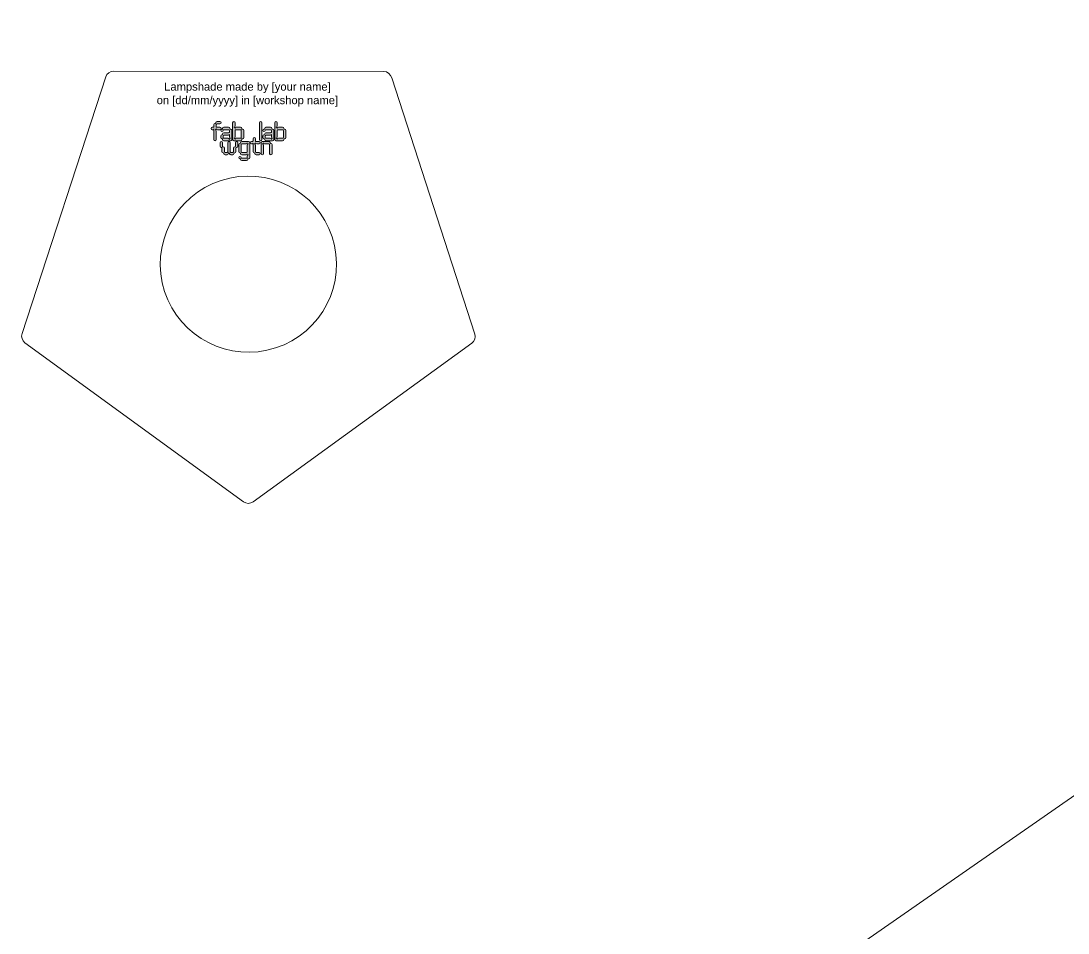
# Model space of a CAD drawing. Header units: inches. Extents: x -134 to 2453, y -1216 to 100.
# Drawn here: x 583.2 to 779.3, y -845.3 to -674.5 of the extents above; entities that cross this region are included whole.
import ezdxf

# ---------------------------------------------------------------- set-up
doc = ezdxf.new("R2010")
doc.units = ezdxf.units.IN
doc.header["$MEASUREMENT"] = 0
doc.layers.add('acrylic fitting', color=7, linetype='Continuous')
doc.layers.add('red cutouts', color=7, linetype='Continuous')

# ---------------------------------------------------------------- blocks, each defined once
blk = doc.blocks.new('block 9')
at = {"layer": 'acrylic fitting'}
h = blk.add_hatch(color=251, dxfattribs=at)
h.dxf.hatch_style = 2
edge = h.paths.add_edge_path()
edge.add_spline(control_points=[(619.37, -694.7), (619.37, -694.78), (619.31, -694.84), (619.23, -694.84), (619.23, -694.84), (619.05, -694.84), (619.05, -694.84), (618.93, -694.84), (618.83, -694.74), (618.83, -694.61), (618.83, -694.49), (618.93, -694.39), (619.05, -694.39), (619.05, -694.39), (619.23, -694.39), (619.23, -694.39), (619.31, -694.39), (619.37, -694.33), (619.37, -694.25), (619.37, -694.25), (619.37, -693.89), (619.37, -693.89), (619.37, -693.77), (619.47, -693.67), (619.59, -693.67), (619.67, -693.67), (619.73, -693.61), (619.73, -693.53), (619.73, -693.41), (619.83, -693.31), (619.95, -693.31), (619.95, -693.31), (620.49, -693.31), (620.49, -693.31), (620.61, -693.31), (620.71, -693.41), (620.71, -693.53), (620.71, -693.66), (620.61, -693.76), (620.49, -693.76), (620.49, -693.76), (619.95, -693.76), (619.95, -693.76), (619.88, -693.76), (619.82, -693.82), (619.82, -693.89), (619.82, -693.89), (619.82, -694.39), (619.82, -694.39), (619.82, -694.39), (620.49, -694.39), (620.49, -694.39), (620.61, -694.39), (620.71, -694.49), (620.71, -694.61), (620.71, -694.74), (620.61, -694.84), (620.49, -694.84), (620.49, -694.84), (620.04, -694.84), (620.04, -694.84), (619.92, -694.84), (619.82, -694.74), (619.82, -694.61), (619.82, -694.74), (619.72, -694.84), (619.59, -694.84), (619.72, -694.84), (619.82, -694.94), (619.82, -695.06), (619.82, -695.06), (619.82, -696.68), (619.82, -696.68), (619.82, -696.8), (619.72, -696.9), (619.59, -696.9), (619.47, -696.9), (619.37, -696.8), (619.37, -696.68), (619.37, -696.68), (619.37, -694.7), (619.37, -694.7)], knot_values=[0, 0, 0, 0, 1, 1, 1, 2, 2, 2, 3, 3, 3, 4, 4, 4, 5, 5, 5, 6, 6, 6, 7, 7, 7, 8, 8, 8, 9, 9, 9, 10, 10, 10, 11, 11, 11, 12, 12, 12, 13, 13, 13, 14, 14, 14, 15, 15, 15, 16, 16, 16, 17, 17, 17, 18, 18, 18, 19, 19, 19, 20, 20, 20, 21, 21, 21, 22, 22, 22, 23, 23, 23, 24, 24, 24, 25, 25, 25, 26, 26, 26, 27, 27, 27, 27], degree=3, periodic=1)
h = blk.add_hatch(color=251, dxfattribs=at)
h.dxf.hatch_style = 2
edge = h.paths.add_edge_path()
edge.add_spline(control_points=[(624.72, -694.75), (624.65, -694.75), (624.59, -694.69), (624.59, -694.61), (624.59, -694.49), (624.49, -694.39), (624.36, -694.39), (624.36, -694.39), (623.56, -694.39), (623.56, -694.39), (623.43, -694.39), (623.33, -694.49), (623.33, -694.61), (623.33, -694.49), (623.23, -694.39), (623.11, -694.39), (623.23, -694.39), (623.33, -694.29), (623.33, -694.16), (623.33, -694.16), (623.33, -693.53), (623.33, -693.53), (623.33, -693.41), (623.23, -693.31), (623.11, -693.31), (622.98, -693.31), (622.88, -693.41), (622.88, -693.53), (622.88, -693.53), (622.88, -696.68), (622.88, -696.68), (622.88, -696.8), (622.98, -696.9), (623.11, -696.9), (623.11, -696.9), (624.36, -696.9), (624.36, -696.9), (624.49, -696.9), (624.59, -696.8), (624.59, -696.68), (624.59, -696.6), (624.65, -696.54), (624.72, -696.54), (624.85, -696.54), (624.95, -696.44), (624.95, -696.32), (624.95, -696.32), (624.95, -694.97), (624.95, -694.97), (624.95, -694.85), (624.85, -694.75), (624.72, -694.75)], knot_values=[0, 0, 0, 0, 1, 1, 1, 2, 2, 2, 3, 3, 3, 4, 4, 4, 5, 5, 5, 6, 6, 6, 7, 7, 7, 8, 8, 8, 9, 9, 9, 10, 10, 10, 11, 11, 11, 12, 12, 12, 13, 13, 13, 14, 14, 14, 15, 15, 15, 16, 16, 16, 17, 17, 17, 17], degree=3, periodic=1)
edge = h.paths.add_edge_path()
edge.add_spline(control_points=[(624.5, -696.32), (624.5, -696.39), (624.44, -696.45), (624.36, -696.45), (624.36, -696.45), (623.56, -696.45), (623.56, -696.45), (623.43, -696.45), (623.33, -696.55), (623.33, -696.68), (623.33, -696.55), (623.23, -696.45), (623.11, -696.45), (623.23, -696.45), (623.33, -696.35), (623.33, -696.23), (623.33, -696.23), (623.33, -694.97), (623.33, -694.97), (623.33, -694.9), (623.39, -694.84), (623.47, -694.84), (623.47, -694.84), (624.36, -694.84), (624.36, -694.84), (624.44, -694.84), (624.5, -694.9), (624.5, -694.97), (624.5, -694.97), (624.5, -696.32), (624.5, -696.32)], knot_values=[0, 0, 0, 0, 1, 1, 1, 2, 2, 2, 3, 3, 3, 4, 4, 4, 5, 5, 5, 6, 6, 6, 7, 7, 7, 8, 8, 8, 9, 9, 9, 10, 10, 10, 10], degree=3, periodic=1)
h = blk.add_hatch(color=251, dxfattribs=at)
h.dxf.hatch_style = 2
edge = h.paths.add_edge_path()
edge.add_spline(control_points=[(627.91, -693.53), (627.91, -693.41), (628.01, -693.31), (628.14, -693.31), (628.26, -693.31), (628.36, -693.41), (628.36, -693.53), (628.36, -693.53), (628.36, -696.68), (628.36, -696.68), (628.36, -696.8), (628.26, -696.9), (628.14, -696.9), (628.01, -696.9), (627.91, -696.8), (627.91, -696.68), (627.91, -696.68), (627.91, -693.53), (627.91, -693.53)], knot_values=[0, 0, 0, 0, 1, 1, 1, 2, 2, 2, 3, 3, 3, 4, 4, 4, 5, 5, 5, 6, 6, 6, 6], degree=3, periodic=1)
h = blk.add_hatch(color=251, dxfattribs=at)
h.dxf.hatch_style = 2
edge = h.paths.add_edge_path()
edge.add_spline(control_points=[(632.6, -694.75), (632.53, -694.75), (632.47, -694.69), (632.47, -694.61), (632.47, -694.49), (632.37, -694.39), (632.24, -694.39), (632.24, -694.39), (631.44, -694.39), (631.44, -694.39), (631.31, -694.39), (631.21, -694.49), (631.21, -694.61), (631.21, -694.49), (631.11, -694.39), (630.99, -694.39), (631.11, -694.39), (631.21, -694.29), (631.21, -694.16), (631.21, -694.16), (631.21, -693.53), (631.21, -693.53), (631.21, -693.41), (631.11, -693.31), (630.99, -693.31), (630.86, -693.31), (630.76, -693.41), (630.76, -693.53), (630.76, -693.53), (630.76, -696.68), (630.76, -696.68), (630.76, -696.8), (630.86, -696.9), (630.99, -696.9), (630.99, -696.9), (632.24, -696.9), (632.24, -696.9), (632.37, -696.9), (632.47, -696.8), (632.47, -696.68), (632.47, -696.6), (632.53, -696.54), (632.6, -696.54), (632.73, -696.54), (632.83, -696.44), (632.83, -696.32), (632.83, -696.32), (632.83, -694.97), (632.83, -694.97), (632.83, -694.85), (632.73, -694.75), (632.6, -694.75)], knot_values=[0, 0, 0, 0, 1, 1, 1, 2, 2, 2, 3, 3, 3, 4, 4, 4, 5, 5, 5, 6, 6, 6, 7, 7, 7, 8, 8, 8, 9, 9, 9, 10, 10, 10, 11, 11, 11, 12, 12, 12, 13, 13, 13, 14, 14, 14, 15, 15, 15, 16, 16, 16, 17, 17, 17, 17], degree=3, periodic=1)
edge = h.paths.add_edge_path()
edge.add_spline(control_points=[(632.38, -696.32), (632.38, -696.39), (632.32, -696.45), (632.24, -696.45), (632.24, -696.45), (631.44, -696.45), (631.44, -696.45), (631.31, -696.45), (631.21, -696.55), (631.21, -696.68), (631.21, -696.55), (631.11, -696.45), (630.99, -696.45), (631.11, -696.45), (631.21, -696.35), (631.21, -696.23), (631.21, -696.23), (631.21, -694.97), (631.21, -694.97), (631.21, -694.9), (631.27, -694.84), (631.35, -694.84), (631.35, -694.84), (632.24, -694.84), (632.24, -694.84), (632.32, -694.84), (632.38, -694.9), (632.38, -694.97), (632.38, -694.97), (632.38, -696.32), (632.38, -696.32)], knot_values=[0, 0, 0, 0, 1, 1, 1, 2, 2, 2, 3, 3, 3, 4, 4, 4, 5, 5, 5, 6, 6, 6, 7, 7, 7, 8, 8, 8, 9, 9, 9, 10, 10, 10, 10], degree=3, periodic=1)
h = blk.add_hatch(color=251, dxfattribs=at)
h.dxf.hatch_style = 2
edge = h.paths.add_edge_path()
edge.add_spline(control_points=[(622.48, -694.75), (622.41, -694.75), (622.35, -694.69), (622.35, -694.61), (622.35, -694.49), (622.25, -694.39), (622.12, -694.39), (622.12, -694.39), (621.22, -694.39), (621.22, -694.39), (621.1, -694.39), (621, -694.49), (621, -694.61), (621, -694.69), (620.94, -694.75), (620.86, -694.75), (620.74, -694.75), (620.64, -694.85), (620.64, -694.97), (620.64, -695.09), (620.74, -695.19), (620.86, -695.19), (620.99, -695.19), (621.09, -695.09), (621.09, -694.97), (621.09, -694.9), (621.15, -694.84), (621.22, -694.84), (621.22, -694.84), (622.12, -694.84), (622.12, -694.84), (622.2, -694.84), (622.26, -694.9), (622.26, -694.97), (622.26, -694.97), (622.26, -695.28), (622.26, -695.28), (622.26, -695.36), (622.2, -695.42), (622.12, -695.42), (622.12, -695.42), (621.22, -695.42), (621.22, -695.42), (621.1, -695.42), (621, -695.52), (621, -695.64), (621, -695.72), (620.94, -695.78), (620.86, -695.78), (620.74, -695.78), (620.64, -695.88), (620.64, -696), (620.64, -696), (620.64, -696.32), (620.64, -696.32), (620.64, -696.44), (620.74, -696.54), (620.86, -696.54), (620.94, -696.54), (621, -696.6), (621, -696.68), (621, -696.8), (621.1, -696.9), (621.22, -696.9), (621.22, -696.9), (622.48, -696.9), (622.48, -696.9), (622.61, -696.9), (622.71, -696.8), (622.71, -696.68), (622.71, -696.68), (622.71, -694.97), (622.71, -694.97), (622.71, -694.85), (622.61, -694.75), (622.48, -694.75)], knot_values=[0, 0, 0, 0, 1, 1, 1, 2, 2, 2, 3, 3, 3, 4, 4, 4, 5, 5, 5, 6, 6, 6, 7, 7, 7, 8, 8, 8, 9, 9, 9, 10, 10, 10, 11, 11, 11, 12, 12, 12, 13, 13, 13, 14, 14, 14, 15, 15, 15, 16, 16, 16, 17, 17, 17, 18, 18, 18, 19, 19, 19, 20, 20, 20, 21, 21, 21, 22, 22, 22, 23, 23, 23, 24, 24, 24, 25, 25, 25, 25], degree=3, periodic=1)
edge = h.paths.add_edge_path()
edge.add_spline(control_points=[(622.26, -696.68), (622.26, -696.55), (622.16, -696.45), (622.03, -696.45), (622.03, -696.45), (621.22, -696.45), (621.22, -696.45), (621.15, -696.45), (621.09, -696.39), (621.09, -696.32), (621.09, -696.32), (621.09, -696), (621.09, -696), (621.09, -695.93), (621.15, -695.87), (621.22, -695.87), (621.22, -695.87), (622.12, -695.87), (622.12, -695.87), (622.2, -695.87), (622.26, -695.81), (622.26, -695.73), (622.26, -695.73), (622.26, -696.23), (622.26, -696.23), (622.26, -696.35), (622.36, -696.45), (622.48, -696.45), (622.36, -696.45), (622.26, -696.55), (622.26, -696.68)], knot_values=[0, 0, 0, 0, 1, 1, 1, 2, 2, 2, 3, 3, 3, 4, 4, 4, 5, 5, 5, 6, 6, 6, 7, 7, 7, 8, 8, 8, 9, 9, 9, 10, 10, 10, 10], degree=3, periodic=1)
h = blk.add_hatch(color=251, dxfattribs=at)
h.dxf.hatch_style = 2
edge = h.paths.add_edge_path()
edge.add_spline(control_points=[(630.36, -694.75), (630.29, -694.75), (630.23, -694.69), (630.23, -694.61), (630.23, -694.49), (630.13, -694.39), (630, -694.39), (630, -694.39), (629.1, -694.39), (629.1, -694.39), (628.98, -694.39), (628.88, -694.49), (628.88, -694.61), (628.88, -694.69), (628.82, -694.75), (628.75, -694.75), (628.62, -694.75), (628.52, -694.85), (628.52, -694.97), (628.52, -695.09), (628.62, -695.19), (628.75, -695.19), (628.87, -695.19), (628.97, -695.09), (628.97, -694.97), (628.97, -694.9), (629.03, -694.84), (629.1, -694.84), (629.1, -694.84), (630, -694.84), (630, -694.84), (630.08, -694.84), (630.14, -694.9), (630.14, -694.97), (630.14, -694.97), (630.14, -695.28), (630.14, -695.28), (630.14, -695.36), (630.08, -695.42), (630, -695.42), (630, -695.42), (629.1, -695.42), (629.1, -695.42), (628.98, -695.42), (628.88, -695.52), (628.88, -695.64), (628.88, -695.72), (628.82, -695.78), (628.75, -695.78), (628.62, -695.78), (628.52, -695.88), (628.52, -696), (628.52, -696), (628.52, -696.32), (628.52, -696.32), (628.52, -696.44), (628.62, -696.54), (628.75, -696.54), (628.82, -696.54), (628.88, -696.6), (628.88, -696.68), (628.88, -696.8), (628.98, -696.9), (629.1, -696.9), (629.1, -696.9), (630.36, -696.9), (630.36, -696.9), (630.49, -696.9), (630.59, -696.8), (630.59, -696.68), (630.59, -696.68), (630.59, -694.97), (630.59, -694.97), (630.59, -694.85), (630.49, -694.75), (630.36, -694.75)], knot_values=[0, 0, 0, 0, 1, 1, 1, 2, 2, 2, 3, 3, 3, 4, 4, 4, 5, 5, 5, 6, 6, 6, 7, 7, 7, 8, 8, 8, 9, 9, 9, 10, 10, 10, 11, 11, 11, 12, 12, 12, 13, 13, 13, 14, 14, 14, 15, 15, 15, 16, 16, 16, 17, 17, 17, 18, 18, 18, 19, 19, 19, 20, 20, 20, 21, 21, 21, 22, 22, 22, 23, 23, 23, 24, 24, 24, 25, 25, 25, 25], degree=3, periodic=1)
edge = h.paths.add_edge_path()
edge.add_spline(control_points=[(630.14, -696.68), (630.14, -696.55), (630.04, -696.45), (629.91, -696.45), (629.91, -696.45), (629.1, -696.45), (629.1, -696.45), (629.03, -696.45), (628.97, -696.39), (628.97, -696.32), (628.97, -696.32), (628.97, -696), (628.97, -696), (628.97, -695.93), (629.03, -695.87), (629.1, -695.87), (629.1, -695.87), (630, -695.87), (630, -695.87), (630.08, -695.87), (630.14, -695.81), (630.14, -695.73), (630.14, -695.73), (630.14, -696.23), (630.14, -696.23), (630.14, -696.35), (630.24, -696.45), (630.36, -696.45), (630.24, -696.45), (630.14, -696.55), (630.14, -696.68)], knot_values=[0, 0, 0, 0, 1, 1, 1, 2, 2, 2, 3, 3, 3, 4, 4, 4, 5, 5, 5, 6, 6, 6, 7, 7, 7, 8, 8, 8, 9, 9, 9, 10, 10, 10, 10], degree=3, periodic=1)
h = blk.add_hatch(color=251, dxfattribs=at)
h.dxf.hatch_style = 2
edge = h.paths.add_edge_path()
edge.add_spline(control_points=[(622.05, -699.33), (622.05, -699.46), (621.95, -699.56), (621.83, -699.56), (621.83, -699.56), (621.47, -699.56), (621.47, -699.56), (621.34, -699.56), (621.24, -699.46), (621.24, -699.33), (621.24, -699.26), (621.18, -699.2), (621.11, -699.2), (620.98, -699.2), (620.88, -699.1), (620.88, -698.97), (620.88, -698.97), (620.88, -698.3), (620.88, -698.3), (620.88, -698.22), (620.83, -698.16), (620.75, -698.16), (620.63, -698.16), (620.53, -698.06), (620.53, -697.94), (620.53, -697.94), (620.53, -697.27), (620.53, -697.27), (620.53, -697.14), (620.63, -697.04), (620.75, -697.04), (620.87, -697.04), (620.97, -697.14), (620.97, -697.27), (620.97, -697.27), (620.97, -697.94), (620.97, -697.94), (620.97, -698.01), (621.03, -698.07), (621.11, -698.07), (621.23, -698.07), (621.33, -698.17), (621.33, -698.3), (621.33, -698.3), (621.33, -698.97), (621.33, -698.97), (621.33, -699.05), (621.39, -699.11), (621.47, -699.11), (621.47, -699.11), (621.83, -699.11), (621.83, -699.11), (621.9, -699.11), (621.96, -699.05), (621.96, -698.97), (621.96, -698.97), (621.96, -697.27), (621.96, -697.27), (621.96, -697.14), (622.06, -697.04), (622.19, -697.04), (622.31, -697.04), (622.41, -697.14), (622.41, -697.27), (622.41, -697.27), (622.41, -698.97), (622.41, -698.97), (622.41, -699.05), (622.47, -699.11), (622.55, -699.11), (622.55, -699.11), (622.91, -699.11), (622.91, -699.11), (622.98, -699.11), (623.04, -699.05), (623.04, -698.97), (623.04, -698.97), (623.04, -698.3), (623.04, -698.3), (623.04, -698.17), (623.14, -698.07), (623.26, -698.07), (623.34, -698.07), (623.4, -698.01), (623.4, -697.94), (623.4, -697.94), (623.4, -697.27), (623.4, -697.27), (623.4, -697.14), (623.5, -697.04), (623.62, -697.04), (623.75, -697.04), (623.85, -697.14), (623.85, -697.27), (623.85, -697.27), (623.85, -697.94), (623.85, -697.94), (623.85, -698.06), (623.75, -698.16), (623.62, -698.16), (623.55, -698.16), (623.49, -698.22), (623.49, -698.3), (623.49, -698.3), (623.49, -698.97), (623.49, -698.97), (623.49, -699.1), (623.39, -699.2), (623.26, -699.2), (623.19, -699.2), (623.13, -699.26), (623.13, -699.33), (623.13, -699.46), (623.03, -699.56), (622.91, -699.56), (622.91, -699.56), (622.55, -699.56), (622.55, -699.56), (622.42, -699.56), (622.32, -699.46), (622.32, -699.33), (622.32, -699.26), (622.26, -699.2), (622.19, -699.2), (622.11, -699.2), (622.05, -699.26), (622.05, -699.33)], knot_values=[0, 0, 0, 0, 1, 1, 1, 2, 2, 2, 3, 3, 3, 4, 4, 4, 5, 5, 5, 6, 6, 6, 7, 7, 7, 8, 8, 8, 9, 9, 9, 10, 10, 10, 11, 11, 11, 12, 12, 12, 13, 13, 13, 14, 14, 14, 15, 15, 15, 16, 16, 16, 17, 17, 17, 18, 18, 18, 19, 19, 19, 20, 20, 20, 21, 21, 21, 22, 22, 22, 23, 23, 23, 24, 24, 24, 25, 25, 25, 26, 26, 26, 27, 27, 27, 28, 28, 28, 29, 29, 29, 30, 30, 30, 31, 31, 31, 32, 32, 32, 33, 33, 33, 34, 34, 34, 35, 35, 35, 36, 36, 36, 37, 37, 37, 38, 38, 38, 39, 39, 39, 40, 40, 40, 41, 41, 41, 42, 42, 42, 42], degree=3, periodic=1)
h = blk.add_hatch(color=251, dxfattribs=at)
h.dxf.hatch_style = 2
edge = h.paths.add_edge_path()
edge.add_spline(control_points=[(625.85, -697.04), (625.85, -697.04), (624.59, -697.04), (624.59, -697.04), (624.46, -697.04), (624.36, -697.14), (624.36, -697.27), (624.36, -697.34), (624.3, -697.4), (624.23, -697.4), (624.11, -697.4), (624.01, -697.5), (624.01, -697.62), (624.01, -697.62), (624.01, -698.97), (624.01, -698.97), (624.01, -699.1), (624.11, -699.2), (624.23, -699.2), (624.3, -699.2), (624.36, -699.26), (624.36, -699.33), (624.36, -699.46), (624.46, -699.56), (624.59, -699.56), (624.59, -699.56), (625.4, -699.56), (625.4, -699.56), (625.52, -699.56), (625.62, -699.46), (625.62, -699.33), (625.62, -699.46), (625.72, -699.56), (625.85, -699.56), (625.72, -699.56), (625.62, -699.66), (625.62, -699.78), (625.62, -699.78), (625.62, -700.05), (625.62, -700.05), (625.62, -700.12), (625.56, -700.18), (625.49, -700.18), (625.49, -700.18), (624.59, -700.18), (624.59, -700.18), (624.51, -700.18), (624.45, -700.12), (624.45, -700.05), (624.45, -699.92), (624.35, -699.83), (624.23, -699.83), (624.11, -699.83), (624.01, -699.92), (624.01, -700.05), (624.01, -700.17), (624.11, -700.27), (624.23, -700.27), (624.3, -700.27), (624.36, -700.33), (624.36, -700.41), (624.36, -700.53), (624.46, -700.63), (624.59, -700.63), (624.59, -700.63), (625.49, -700.63), (625.49, -700.63), (625.61, -700.63), (625.71, -700.53), (625.71, -700.41), (625.71, -700.33), (625.77, -700.27), (625.85, -700.27), (625.97, -700.27), (626.07, -700.17), (626.07, -700.05), (626.07, -700.05), (626.07, -697.27), (626.07, -697.27), (626.07, -697.14), (625.97, -697.04), (625.85, -697.04)], knot_values=[0, 0, 0, 0, 1, 1, 1, 2, 2, 2, 3, 3, 3, 4, 4, 4, 5, 5, 5, 6, 6, 6, 7, 7, 7, 8, 8, 8, 9, 9, 9, 10, 10, 10, 11, 11, 11, 12, 12, 12, 13, 13, 13, 14, 14, 14, 15, 15, 15, 16, 16, 16, 17, 17, 17, 18, 18, 18, 19, 19, 19, 20, 20, 20, 21, 21, 21, 22, 22, 22, 23, 23, 23, 24, 24, 24, 25, 25, 25, 26, 26, 26, 27, 27, 27, 27], degree=3, periodic=1)
edge = h.paths.add_edge_path()
edge.add_spline(control_points=[(625.62, -697.71), (625.62, -697.71), (625.62, -698.97), (625.62, -698.97), (625.62, -699.05), (625.56, -699.11), (625.49, -699.11), (625.49, -699.11), (624.59, -699.11), (624.59, -699.11), (624.51, -699.11), (624.45, -699.05), (624.45, -698.97), (624.45, -698.97), (624.45, -697.62), (624.45, -697.62), (624.45, -697.55), (624.51, -697.49), (624.59, -697.49), (624.59, -697.49), (625.4, -697.49), (625.4, -697.49), (625.52, -697.49), (625.62, -697.39), (625.62, -697.27), (625.62, -697.39), (625.72, -697.49), (625.85, -697.49), (625.72, -697.49), (625.62, -697.59), (625.62, -697.71)], knot_values=[0, 0, 0, 0, 1, 1, 1, 2, 2, 2, 3, 3, 3, 4, 4, 4, 5, 5, 5, 6, 6, 6, 7, 7, 7, 8, 8, 8, 9, 9, 9, 10, 10, 10, 10], degree=3, periodic=1)
h = blk.add_hatch(color=251, dxfattribs=at)
h.dxf.hatch_style = 2
edge = h.paths.add_edge_path()
edge.add_spline(control_points=[(627.29, -699.56), (627.16, -699.56), (627.06, -699.46), (627.06, -699.33), (627.06, -699.26), (627, -699.2), (626.93, -699.2), (626.8, -699.2), (626.71, -699.1), (626.71, -698.97), (626.71, -698.97), (626.71, -697.36), (626.71, -697.36), (626.71, -697.43), (626.65, -697.49), (626.57, -697.49), (626.57, -697.49), (626.39, -697.49), (626.39, -697.49), (626.27, -697.49), (626.17, -697.39), (626.17, -697.27), (626.17, -697.14), (626.27, -697.04), (626.39, -697.04), (626.39, -697.04), (626.57, -697.04), (626.57, -697.04), (626.65, -697.04), (626.71, -696.98), (626.71, -696.91), (626.71, -696.91), (626.71, -696.55), (626.71, -696.55), (626.71, -696.42), (626.8, -696.32), (626.93, -696.32), (627.05, -696.32), (627.15, -696.42), (627.15, -696.55), (627.15, -696.55), (627.15, -697.04), (627.15, -697.04), (627.15, -697.04), (627.83, -697.04), (627.83, -697.04), (627.95, -697.04), (628.05, -697.14), (628.05, -697.27), (628.05, -697.39), (627.95, -697.49), (627.83, -697.49), (627.83, -697.49), (627.38, -697.49), (627.38, -697.49), (627.25, -697.49), (627.15, -697.39), (627.15, -697.27), (627.15, -697.39), (627.05, -697.49), (626.93, -697.49), (627.05, -697.49), (627.15, -697.59), (627.15, -697.71), (627.15, -697.71), (627.15, -698.97), (627.15, -698.97), (627.15, -699.05), (627.21, -699.11), (627.29, -699.11), (627.29, -699.11), (627.83, -699.11), (627.83, -699.11), (627.95, -699.11), (628.05, -699.21), (628.05, -699.33), (628.05, -699.46), (627.95, -699.56), (627.83, -699.56), (627.83, -699.56), (627.29, -699.56), (627.29, -699.56)], knot_values=[0, 0, 0, 0, 1, 1, 1, 2, 2, 2, 3, 3, 3, 4, 4, 4, 5, 5, 5, 6, 6, 6, 7, 7, 7, 8, 8, 8, 9, 9, 9, 10, 10, 10, 11, 11, 11, 12, 12, 12, 13, 13, 13, 14, 14, 14, 15, 15, 15, 16, 16, 16, 17, 17, 17, 18, 18, 18, 19, 19, 19, 20, 20, 20, 21, 21, 21, 22, 22, 22, 23, 23, 23, 24, 24, 24, 25, 25, 25, 26, 26, 26, 27, 27, 27, 27], degree=3, periodic=1)
h = blk.add_hatch(color=251, dxfattribs=at)
h.dxf.hatch_style = 2
edge = h.paths.add_edge_path()
edge.add_spline(control_points=[(629.81, -697.62), (629.81, -697.55), (629.75, -697.49), (629.68, -697.49), (629.68, -697.49), (628.87, -697.49), (628.87, -697.49), (628.74, -697.49), (628.64, -697.39), (628.64, -697.27), (628.64, -697.39), (628.54, -697.49), (628.42, -697.49), (628.54, -697.49), (628.64, -697.59), (628.64, -697.71), (628.64, -697.71), (628.64, -699.33), (628.64, -699.33), (628.64, -699.45), (628.54, -699.55), (628.42, -699.55), (628.3, -699.55), (628.2, -699.45), (628.2, -699.33), (628.2, -699.33), (628.2, -697.27), (628.2, -697.27), (628.2, -697.14), (628.3, -697.04), (628.42, -697.04), (628.42, -697.04), (629.68, -697.04), (629.68, -697.04), (629.8, -697.04), (629.9, -697.14), (629.9, -697.27), (629.9, -697.34), (629.96, -697.4), (630.04, -697.4), (630.16, -697.4), (630.26, -697.5), (630.26, -697.62), (630.26, -697.62), (630.26, -699.33), (630.26, -699.33), (630.26, -699.46), (630.16, -699.56), (630.04, -699.56), (629.91, -699.56), (629.81, -699.46), (629.81, -699.33), (629.81, -699.33), (629.81, -697.62), (629.81, -697.62)], knot_values=[0, 0, 0, 0, 1, 1, 1, 2, 2, 2, 3, 3, 3, 4, 4, 4, 5, 5, 5, 6, 6, 6, 7, 7, 7, 8, 8, 8, 9, 9, 9, 10, 10, 10, 11, 11, 11, 12, 12, 12, 13, 13, 13, 14, 14, 14, 15, 15, 15, 16, 16, 16, 17, 17, 17, 18, 18, 18, 18], degree=3, periodic=1)
at = {"layer": 'acrylic fitting', "lineweight": 0}
for points, knots in [([(619.37, -694.7), (619.37, -694.78), (619.31, -694.84), (619.23, -694.84), (619.23, -694.84), (619.05, -694.84), (619.05, -694.84), (618.93, -694.84), (618.83, -694.74), (618.83, -694.61), (618.83, -694.49), (618.93, -694.39), (619.05, -694.39), (619.05, -694.39), (619.23, -694.39), (619.23, -694.39), (619.31, -694.39), (619.37, -694.33), (619.37, -694.25), (619.37, -694.25), (619.37, -693.89), (619.37, -693.89), (619.37, -693.77), (619.47, -693.67), (619.59, -693.67), (619.67, -693.67), (619.73, -693.61), (619.73, -693.53), (619.73, -693.41), (619.83, -693.31), (619.95, -693.31), (619.95, -693.31), (620.49, -693.31), (620.49, -693.31), (620.61, -693.31), (620.71, -693.41), (620.71, -693.53), (620.71, -693.66), (620.61, -693.76), (620.49, -693.76), (620.49, -693.76), (619.95, -693.76), (619.95, -693.76), (619.88, -693.76), (619.82, -693.82), (619.82, -693.89), (619.82, -693.89), (619.82, -694.39), (619.82, -694.39), (619.82, -694.39), (620.49, -694.39), (620.49, -694.39), (620.61, -694.39), (620.71, -694.49), (620.71, -694.61), (620.71, -694.74), (620.61, -694.84), (620.49, -694.84), (620.49, -694.84), (620.04, -694.84), (620.04, -694.84), (619.92, -694.84), (619.82, -694.74), (619.82, -694.61), (619.82, -694.74), (619.72, -694.84), (619.59, -694.84), (619.72, -694.84), (619.82, -694.94), (619.82, -695.06), (619.82, -695.06), (619.82, -696.68), (619.82, -696.68), (619.82, -696.8), (619.72, -696.9), (619.59, -696.9), (619.47, -696.9), (619.37, -696.8), (619.37, -696.68), (619.37, -696.68), (619.37, -694.7), (619.37, -694.7)], [0, 0, 0, 0, 1, 1, 1, 2, 2, 2, 3, 3, 3, 4, 4, 4, 5, 5, 5, 6, 6, 6, 7, 7, 7, 8, 8, 8, 9, 9, 9, 10, 10, 10, 11, 11, 11, 12, 12, 12, 13, 13, 13, 14, 14, 14, 15, 15, 15, 16, 16, 16, 17, 17, 17, 18, 18, 18, 19, 19, 19, 20, 20, 20, 21, 21, 21, 22, 22, 22, 23, 23, 23, 24, 24, 24, 25, 25, 25, 26, 26, 26, 27, 27, 27, 27]), ([(624.72, -694.75), (624.65, -694.75), (624.59, -694.69), (624.59, -694.61), (624.59, -694.49), (624.49, -694.39), (624.36, -694.39), (624.36, -694.39), (623.56, -694.39), (623.56, -694.39), (623.43, -694.39), (623.33, -694.49), (623.33, -694.61), (623.33, -694.49), (623.23, -694.39), (623.11, -694.39), (623.23, -694.39), (623.33, -694.29), (623.33, -694.16), (623.33, -694.16), (623.33, -693.53), (623.33, -693.53), (623.33, -693.41), (623.23, -693.31), (623.11, -693.31), (622.98, -693.31), (622.88, -693.41), (622.88, -693.53), (622.88, -693.53), (622.88, -696.68), (622.88, -696.68), (622.88, -696.8), (622.98, -696.9), (623.11, -696.9), (623.11, -696.9), (624.36, -696.9), (624.36, -696.9), (624.49, -696.9), (624.59, -696.8), (624.59, -696.68), (624.59, -696.6), (624.65, -696.54), (624.72, -696.54), (624.85, -696.54), (624.95, -696.44), (624.95, -696.32), (624.95, -696.32), (624.95, -694.97), (624.95, -694.97), (624.95, -694.85), (624.85, -694.75), (624.72, -694.75)], [0, 0, 0, 0, 1, 1, 1, 2, 2, 2, 3, 3, 3, 4, 4, 4, 5, 5, 5, 6, 6, 6, 7, 7, 7, 8, 8, 8, 9, 9, 9, 10, 10, 10, 11, 11, 11, 12, 12, 12, 13, 13, 13, 14, 14, 14, 15, 15, 15, 16, 16, 16, 17, 17, 17, 17]), ([(627.91, -693.53), (627.91, -693.41), (628.01, -693.31), (628.14, -693.31), (628.26, -693.31), (628.36, -693.41), (628.36, -693.53), (628.36, -693.53), (628.36, -696.68), (628.36, -696.68), (628.36, -696.8), (628.26, -696.9), (628.14, -696.9), (628.01, -696.9), (627.91, -696.8), (627.91, -696.68), (627.91, -696.68), (627.91, -693.53), (627.91, -693.53)], [0, 0, 0, 0, 1, 1, 1, 2, 2, 2, 3, 3, 3, 4, 4, 4, 5, 5, 5, 6, 6, 6, 6]), ([(632.6, -694.75), (632.53, -694.75), (632.47, -694.69), (632.47, -694.61), (632.47, -694.49), (632.37, -694.39), (632.24, -694.39), (632.24, -694.39), (631.44, -694.39), (631.44, -694.39), (631.31, -694.39), (631.21, -694.49), (631.21, -694.61), (631.21, -694.49), (631.11, -694.39), (630.99, -694.39), (631.11, -694.39), (631.21, -694.29), (631.21, -694.16), (631.21, -694.16), (631.21, -693.53), (631.21, -693.53), (631.21, -693.41), (631.11, -693.31), (630.99, -693.31), (630.86, -693.31), (630.76, -693.41), (630.76, -693.53), (630.76, -693.53), (630.76, -696.68), (630.76, -696.68), (630.76, -696.8), (630.86, -696.9), (630.99, -696.9), (630.99, -696.9), (632.24, -696.9), (632.24, -696.9), (632.37, -696.9), (632.47, -696.8), (632.47, -696.68), (632.47, -696.6), (632.53, -696.54), (632.6, -696.54), (632.73, -696.54), (632.83, -696.44), (632.83, -696.32), (632.83, -696.32), (632.83, -694.97), (632.83, -694.97), (632.83, -694.85), (632.73, -694.75), (632.6, -694.75)], [0, 0, 0, 0, 1, 1, 1, 2, 2, 2, 3, 3, 3, 4, 4, 4, 5, 5, 5, 6, 6, 6, 7, 7, 7, 8, 8, 8, 9, 9, 9, 10, 10, 10, 11, 11, 11, 12, 12, 12, 13, 13, 13, 14, 14, 14, 15, 15, 15, 16, 16, 16, 17, 17, 17, 17]), ([(622.48, -694.75), (622.41, -694.75), (622.35, -694.69), (622.35, -694.61), (622.35, -694.49), (622.25, -694.39), (622.12, -694.39), (622.12, -694.39), (621.22, -694.39), (621.22, -694.39), (621.1, -694.39), (621, -694.49), (621, -694.61), (621, -694.69), (620.94, -694.75), (620.86, -694.75), (620.74, -694.75), (620.64, -694.85), (620.64, -694.97), (620.64, -695.09), (620.74, -695.19), (620.86, -695.19), (620.99, -695.19), (621.09, -695.09), (621.09, -694.97), (621.09, -694.9), (621.15, -694.84), (621.22, -694.84), (621.22, -694.84), (622.12, -694.84), (622.12, -694.84), (622.2, -694.84), (622.26, -694.9), (622.26, -694.97), (622.26, -694.97), (622.26, -695.28), (622.26, -695.28), (622.26, -695.36), (622.2, -695.42), (622.12, -695.42), (622.12, -695.42), (621.22, -695.42), (621.22, -695.42), (621.1, -695.42), (621, -695.52), (621, -695.64), (621, -695.72), (620.94, -695.78), (620.86, -695.78), (620.74, -695.78), (620.64, -695.88), (620.64, -696), (620.64, -696), (620.64, -696.32), (620.64, -696.32), (620.64, -696.44), (620.74, -696.54), (620.86, -696.54), (620.94, -696.54), (621, -696.6), (621, -696.68), (621, -696.8), (621.1, -696.9), (621.22, -696.9), (621.22, -696.9), (622.48, -696.9), (622.48, -696.9), (622.61, -696.9), (622.71, -696.8), (622.71, -696.68), (622.71, -696.68), (622.71, -694.97), (622.71, -694.97), (622.71, -694.85), (622.61, -694.75), (622.48, -694.75)], [0, 0, 0, 0, 1, 1, 1, 2, 2, 2, 3, 3, 3, 4, 4, 4, 5, 5, 5, 6, 6, 6, 7, 7, 7, 8, 8, 8, 9, 9, 9, 10, 10, 10, 11, 11, 11, 12, 12, 12, 13, 13, 13, 14, 14, 14, 15, 15, 15, 16, 16, 16, 17, 17, 17, 18, 18, 18, 19, 19, 19, 20, 20, 20, 21, 21, 21, 22, 22, 22, 23, 23, 23, 24, 24, 24, 25, 25, 25, 25]), ([(622.26, -696.68), (622.26, -696.55), (622.16, -696.45), (622.03, -696.45), (622.03, -696.45), (621.22, -696.45), (621.22, -696.45), (621.15, -696.45), (621.09, -696.39), (621.09, -696.32), (621.09, -696.32), (621.09, -696), (621.09, -696), (621.09, -695.93), (621.15, -695.87), (621.22, -695.87), (621.22, -695.87), (622.12, -695.87), (622.12, -695.87), (622.2, -695.87), (622.26, -695.81), (622.26, -695.73), (622.26, -695.73), (622.26, -696.23), (622.26, -696.23), (622.26, -696.35), (622.36, -696.45), (622.48, -696.45), (622.36, -696.45), (622.26, -696.55), (622.26, -696.68)], [0, 0, 0, 0, 1, 1, 1, 2, 2, 2, 3, 3, 3, 4, 4, 4, 5, 5, 5, 6, 6, 6, 7, 7, 7, 8, 8, 8, 9, 9, 9, 10, 10, 10, 10]), ([(624.5, -696.32), (624.5, -696.39), (624.44, -696.45), (624.36, -696.45), (624.36, -696.45), (623.56, -696.45), (623.56, -696.45), (623.43, -696.45), (623.33, -696.55), (623.33, -696.68), (623.33, -696.55), (623.23, -696.45), (623.11, -696.45), (623.23, -696.45), (623.33, -696.35), (623.33, -696.23), (623.33, -696.23), (623.33, -694.97), (623.33, -694.97), (623.33, -694.9), (623.39, -694.84), (623.47, -694.84), (623.47, -694.84), (624.36, -694.84), (624.36, -694.84), (624.44, -694.84), (624.5, -694.9), (624.5, -694.97), (624.5, -694.97), (624.5, -696.32), (624.5, -696.32)], [0, 0, 0, 0, 1, 1, 1, 2, 2, 2, 3, 3, 3, 4, 4, 4, 5, 5, 5, 6, 6, 6, 7, 7, 7, 8, 8, 8, 9, 9, 9, 10, 10, 10, 10]), ([(630.36, -694.75), (630.29, -694.75), (630.23, -694.69), (630.23, -694.61), (630.23, -694.49), (630.13, -694.39), (630, -694.39), (630, -694.39), (629.1, -694.39), (629.1, -694.39), (628.98, -694.39), (628.88, -694.49), (628.88, -694.61), (628.88, -694.69), (628.82, -694.75), (628.75, -694.75), (628.62, -694.75), (628.52, -694.85), (628.52, -694.97), (628.52, -695.09), (628.62, -695.19), (628.75, -695.19), (628.87, -695.19), (628.97, -695.09), (628.97, -694.97), (628.97, -694.9), (629.03, -694.84), (629.1, -694.84), (629.1, -694.84), (630, -694.84), (630, -694.84), (630.08, -694.84), (630.14, -694.9), (630.14, -694.97), (630.14, -694.97), (630.14, -695.28), (630.14, -695.28), (630.14, -695.36), (630.08, -695.42), (630, -695.42), (630, -695.42), (629.1, -695.42), (629.1, -695.42), (628.98, -695.42), (628.88, -695.52), (628.88, -695.64), (628.88, -695.72), (628.82, -695.78), (628.75, -695.78), (628.62, -695.78), (628.52, -695.88), (628.52, -696), (628.52, -696), (628.52, -696.32), (628.52, -696.32), (628.52, -696.44), (628.62, -696.54), (628.75, -696.54), (628.82, -696.54), (628.88, -696.6), (628.88, -696.68), (628.88, -696.8), (628.98, -696.9), (629.1, -696.9), (629.1, -696.9), (630.36, -696.9), (630.36, -696.9), (630.49, -696.9), (630.59, -696.8), (630.59, -696.68), (630.59, -696.68), (630.59, -694.97), (630.59, -694.97), (630.59, -694.85), (630.49, -694.75), (630.36, -694.75)], [0, 0, 0, 0, 1, 1, 1, 2, 2, 2, 3, 3, 3, 4, 4, 4, 5, 5, 5, 6, 6, 6, 7, 7, 7, 8, 8, 8, 9, 9, 9, 10, 10, 10, 11, 11, 11, 12, 12, 12, 13, 13, 13, 14, 14, 14, 15, 15, 15, 16, 16, 16, 17, 17, 17, 18, 18, 18, 19, 19, 19, 20, 20, 20, 21, 21, 21, 22, 22, 22, 23, 23, 23, 24, 24, 24, 25, 25, 25, 25]), ([(630.14, -696.68), (630.14, -696.55), (630.04, -696.45), (629.91, -696.45), (629.91, -696.45), (629.1, -696.45), (629.1, -696.45), (629.03, -696.45), (628.97, -696.39), (628.97, -696.32), (628.97, -696.32), (628.97, -696), (628.97, -696), (628.97, -695.93), (629.03, -695.87), (629.1, -695.87), (629.1, -695.87), (630, -695.87), (630, -695.87), (630.08, -695.87), (630.14, -695.81), (630.14, -695.73), (630.14, -695.73), (630.14, -696.23), (630.14, -696.23), (630.14, -696.35), (630.24, -696.45), (630.36, -696.45), (630.24, -696.45), (630.14, -696.55), (630.14, -696.68)], [0, 0, 0, 0, 1, 1, 1, 2, 2, 2, 3, 3, 3, 4, 4, 4, 5, 5, 5, 6, 6, 6, 7, 7, 7, 8, 8, 8, 9, 9, 9, 10, 10, 10, 10]), ([(632.38, -696.32), (632.38, -696.39), (632.32, -696.45), (632.24, -696.45), (632.24, -696.45), (631.44, -696.45), (631.44, -696.45), (631.31, -696.45), (631.21, -696.55), (631.21, -696.68), (631.21, -696.55), (631.11, -696.45), (630.99, -696.45), (631.11, -696.45), (631.21, -696.35), (631.21, -696.23), (631.21, -696.23), (631.21, -694.97), (631.21, -694.97), (631.21, -694.9), (631.27, -694.84), (631.35, -694.84), (631.35, -694.84), (632.24, -694.84), (632.24, -694.84), (632.32, -694.84), (632.38, -694.9), (632.38, -694.97), (632.38, -694.97), (632.38, -696.32), (632.38, -696.32)], [0, 0, 0, 0, 1, 1, 1, 2, 2, 2, 3, 3, 3, 4, 4, 4, 5, 5, 5, 6, 6, 6, 7, 7, 7, 8, 8, 8, 9, 9, 9, 10, 10, 10, 10]), ([(622.05, -699.33), (622.05, -699.46), (621.95, -699.56), (621.83, -699.56), (621.83, -699.56), (621.47, -699.56), (621.47, -699.56), (621.34, -699.56), (621.24, -699.46), (621.24, -699.33), (621.24, -699.26), (621.18, -699.2), (621.11, -699.2), (620.98, -699.2), (620.88, -699.1), (620.88, -698.97), (620.88, -698.97), (620.88, -698.3), (620.88, -698.3), (620.88, -698.22), (620.83, -698.16), (620.75, -698.16), (620.63, -698.16), (620.53, -698.06), (620.53, -697.94), (620.53, -697.94), (620.53, -697.27), (620.53, -697.27), (620.53, -697.14), (620.63, -697.04), (620.75, -697.04), (620.87, -697.04), (620.97, -697.14), (620.97, -697.27), (620.97, -697.27), (620.97, -697.94), (620.97, -697.94), (620.97, -698.01), (621.03, -698.07), (621.11, -698.07), (621.23, -698.07), (621.33, -698.17), (621.33, -698.3), (621.33, -698.3), (621.33, -698.97), (621.33, -698.97), (621.33, -699.05), (621.39, -699.11), (621.47, -699.11), (621.47, -699.11), (621.83, -699.11), (621.83, -699.11), (621.9, -699.11), (621.96, -699.05), (621.96, -698.97), (621.96, -698.97), (621.96, -697.27), (621.96, -697.27), (621.96, -697.14), (622.06, -697.04), (622.19, -697.04), (622.31, -697.04), (622.41, -697.14), (622.41, -697.27), (622.41, -697.27), (622.41, -698.97), (622.41, -698.97), (622.41, -699.05), (622.47, -699.11), (622.55, -699.11), (622.55, -699.11), (622.91, -699.11), (622.91, -699.11), (622.98, -699.11), (623.04, -699.05), (623.04, -698.97), (623.04, -698.97), (623.04, -698.3), (623.04, -698.3), (623.04, -698.17), (623.14, -698.07), (623.26, -698.07), (623.34, -698.07), (623.4, -698.01), (623.4, -697.94), (623.4, -697.94), (623.4, -697.27), (623.4, -697.27), (623.4, -697.14), (623.5, -697.04), (623.62, -697.04), (623.75, -697.04), (623.85, -697.14), (623.85, -697.27), (623.85, -697.27), (623.85, -697.94), (623.85, -697.94), (623.85, -698.06), (623.75, -698.16), (623.62, -698.16), (623.55, -698.16), (623.49, -698.22), (623.49, -698.3), (623.49, -698.3), (623.49, -698.97), (623.49, -698.97), (623.49, -699.1), (623.39, -699.2), (623.26, -699.2), (623.19, -699.2), (623.13, -699.26), (623.13, -699.33), (623.13, -699.46), (623.03, -699.56), (622.91, -699.56), (622.91, -699.56), (622.55, -699.56), (622.55, -699.56), (622.42, -699.56), (622.32, -699.46), (622.32, -699.33), (622.32, -699.26), (622.26, -699.2), (622.19, -699.2), (622.11, -699.2), (622.05, -699.26), (622.05, -699.33)], [0, 0, 0, 0, 1, 1, 1, 2, 2, 2, 3, 3, 3, 4, 4, 4, 5, 5, 5, 6, 6, 6, 7, 7, 7, 8, 8, 8, 9, 9, 9, 10, 10, 10, 11, 11, 11, 12, 12, 12, 13, 13, 13, 14, 14, 14, 15, 15, 15, 16, 16, 16, 17, 17, 17, 18, 18, 18, 19, 19, 19, 20, 20, 20, 21, 21, 21, 22, 22, 22, 23, 23, 23, 24, 24, 24, 25, 25, 25, 26, 26, 26, 27, 27, 27, 28, 28, 28, 29, 29, 29, 30, 30, 30, 31, 31, 31, 32, 32, 32, 33, 33, 33, 34, 34, 34, 35, 35, 35, 36, 36, 36, 37, 37, 37, 38, 38, 38, 39, 39, 39, 40, 40, 40, 41, 41, 41, 42, 42, 42, 42]), ([(625.85, -697.04), (625.85, -697.04), (624.59, -697.04), (624.59, -697.04), (624.46, -697.04), (624.36, -697.14), (624.36, -697.27), (624.36, -697.34), (624.3, -697.4), (624.23, -697.4), (624.11, -697.4), (624.01, -697.5), (624.01, -697.62), (624.01, -697.62), (624.01, -698.97), (624.01, -698.97), (624.01, -699.1), (624.11, -699.2), (624.23, -699.2), (624.3, -699.2), (624.36, -699.26), (624.36, -699.33), (624.36, -699.46), (624.46, -699.56), (624.59, -699.56), (624.59, -699.56), (625.4, -699.56), (625.4, -699.56), (625.52, -699.56), (625.62, -699.46), (625.62, -699.33), (625.62, -699.46), (625.72, -699.56), (625.85, -699.56), (625.72, -699.56), (625.62, -699.66), (625.62, -699.78), (625.62, -699.78), (625.62, -700.05), (625.62, -700.05), (625.62, -700.12), (625.56, -700.18), (625.49, -700.18), (625.49, -700.18), (624.59, -700.18), (624.59, -700.18), (624.51, -700.18), (624.45, -700.12), (624.45, -700.05), (624.45, -699.92), (624.35, -699.83), (624.23, -699.83), (624.11, -699.83), (624.01, -699.92), (624.01, -700.05), (624.01, -700.17), (624.11, -700.27), (624.23, -700.27), (624.3, -700.27), (624.36, -700.33), (624.36, -700.41), (624.36, -700.53), (624.46, -700.63), (624.59, -700.63), (624.59, -700.63), (625.49, -700.63), (625.49, -700.63), (625.61, -700.63), (625.71, -700.53), (625.71, -700.41), (625.71, -700.33), (625.77, -700.27), (625.85, -700.27), (625.97, -700.27), (626.07, -700.17), (626.07, -700.05), (626.07, -700.05), (626.07, -697.27), (626.07, -697.27), (626.07, -697.14), (625.97, -697.04), (625.85, -697.04)], [0, 0, 0, 0, 1, 1, 1, 2, 2, 2, 3, 3, 3, 4, 4, 4, 5, 5, 5, 6, 6, 6, 7, 7, 7, 8, 8, 8, 9, 9, 9, 10, 10, 10, 11, 11, 11, 12, 12, 12, 13, 13, 13, 14, 14, 14, 15, 15, 15, 16, 16, 16, 17, 17, 17, 18, 18, 18, 19, 19, 19, 20, 20, 20, 21, 21, 21, 22, 22, 22, 23, 23, 23, 24, 24, 24, 25, 25, 25, 26, 26, 26, 27, 27, 27, 27]), ([(625.62, -697.71), (625.62, -697.71), (625.62, -698.97), (625.62, -698.97), (625.62, -699.05), (625.56, -699.11), (625.49, -699.11), (625.49, -699.11), (624.59, -699.11), (624.59, -699.11), (624.51, -699.11), (624.45, -699.05), (624.45, -698.97), (624.45, -698.97), (624.45, -697.62), (624.45, -697.62), (624.45, -697.55), (624.51, -697.49), (624.59, -697.49), (624.59, -697.49), (625.4, -697.49), (625.4, -697.49), (625.52, -697.49), (625.62, -697.39), (625.62, -697.27), (625.62, -697.39), (625.72, -697.49), (625.85, -697.49), (625.72, -697.49), (625.62, -697.59), (625.62, -697.71)], [0, 0, 0, 0, 1, 1, 1, 2, 2, 2, 3, 3, 3, 4, 4, 4, 5, 5, 5, 6, 6, 6, 7, 7, 7, 8, 8, 8, 9, 9, 9, 10, 10, 10, 10]), ([(627.29, -699.56), (627.16, -699.56), (627.06, -699.46), (627.06, -699.33), (627.06, -699.26), (627, -699.2), (626.93, -699.2), (626.8, -699.2), (626.71, -699.1), (626.71, -698.97), (626.71, -698.97), (626.71, -697.36), (626.71, -697.36), (626.71, -697.43), (626.65, -697.49), (626.57, -697.49), (626.57, -697.49), (626.39, -697.49), (626.39, -697.49), (626.27, -697.49), (626.17, -697.39), (626.17, -697.27), (626.17, -697.14), (626.27, -697.04), (626.39, -697.04), (626.39, -697.04), (626.57, -697.04), (626.57, -697.04), (626.65, -697.04), (626.71, -696.98), (626.71, -696.91), (626.71, -696.91), (626.71, -696.55), (626.71, -696.55), (626.71, -696.42), (626.8, -696.32), (626.93, -696.32), (627.05, -696.32), (627.15, -696.42), (627.15, -696.55), (627.15, -696.55), (627.15, -697.04), (627.15, -697.04), (627.15, -697.04), (627.83, -697.04), (627.83, -697.04), (627.95, -697.04), (628.05, -697.14), (628.05, -697.27), (628.05, -697.39), (627.95, -697.49), (627.83, -697.49), (627.83, -697.49), (627.38, -697.49), (627.38, -697.49), (627.25, -697.49), (627.15, -697.39), (627.15, -697.27), (627.15, -697.39), (627.05, -697.49), (626.93, -697.49), (627.05, -697.49), (627.15, -697.59), (627.15, -697.71), (627.15, -697.71), (627.15, -698.97), (627.15, -698.97), (627.15, -699.05), (627.21, -699.11), (627.29, -699.11), (627.29, -699.11), (627.83, -699.11), (627.83, -699.11), (627.95, -699.11), (628.05, -699.21), (628.05, -699.33), (628.05, -699.46), (627.95, -699.56), (627.83, -699.56), (627.83, -699.56), (627.29, -699.56), (627.29, -699.56)], [0, 0, 0, 0, 1, 1, 1, 2, 2, 2, 3, 3, 3, 4, 4, 4, 5, 5, 5, 6, 6, 6, 7, 7, 7, 8, 8, 8, 9, 9, 9, 10, 10, 10, 11, 11, 11, 12, 12, 12, 13, 13, 13, 14, 14, 14, 15, 15, 15, 16, 16, 16, 17, 17, 17, 18, 18, 18, 19, 19, 19, 20, 20, 20, 21, 21, 21, 22, 22, 22, 23, 23, 23, 24, 24, 24, 25, 25, 25, 26, 26, 26, 27, 27, 27, 27]), ([(629.81, -697.62), (629.81, -697.55), (629.75, -697.49), (629.68, -697.49), (629.68, -697.49), (628.87, -697.49), (628.87, -697.49), (628.74, -697.49), (628.64, -697.39), (628.64, -697.27), (628.64, -697.39), (628.54, -697.49), (628.42, -697.49), (628.54, -697.49), (628.64, -697.59), (628.64, -697.71), (628.64, -697.71), (628.64, -699.33), (628.64, -699.33), (628.64, -699.45), (628.54, -699.55), (628.42, -699.55), (628.3, -699.55), (628.2, -699.45), (628.2, -699.33), (628.2, -699.33), (628.2, -697.27), (628.2, -697.27), (628.2, -697.14), (628.3, -697.04), (628.42, -697.04), (628.42, -697.04), (629.68, -697.04), (629.68, -697.04), (629.8, -697.04), (629.9, -697.14), (629.9, -697.27), (629.9, -697.34), (629.96, -697.4), (630.04, -697.4), (630.16, -697.4), (630.26, -697.5), (630.26, -697.62), (630.26, -697.62), (630.26, -699.33), (630.26, -699.33), (630.26, -699.46), (630.16, -699.56), (630.04, -699.56), (629.91, -699.56), (629.81, -699.46), (629.81, -699.33), (629.81, -699.33), (629.81, -697.62), (629.81, -697.62)], [0, 0, 0, 0, 1, 1, 1, 2, 2, 2, 3, 3, 3, 4, 4, 4, 5, 5, 5, 6, 6, 6, 7, 7, 7, 8, 8, 8, 9, 9, 9, 10, 10, 10, 11, 11, 11, 12, 12, 12, 13, 13, 13, 14, 14, 14, 15, 15, 15, 16, 16, 16, 17, 17, 17, 18, 18, 18, 18])]:
    blk.add_open_spline(points, degree=3, knots=knots, dxfattribs=at)

msp = doc.modelspace()

# ---------------------------------------------------------------- linework, layer by layer
at = {"layer": 'acrylic fitting', "color": 1, "lineweight": 5}
for points, knots in [([(652.69, -685.13), (652.69, -685.13), (668.22, -733.11), (668.22, -733.11), (668.42, -733.75), (668.2, -734.44), (667.66, -734.83), (667.66, -734.83), (626.7, -764.53), (626.7, -764.53), (626.16, -764.92), (625.43, -764.92), (624.9, -764.53), (624.9, -764.53), (583.99, -734.74), (583.99, -734.74), (583.45, -734.35), (583.23, -733.66), (583.44, -733.03), (583.44, -733.03), (599.12, -684.92), (599.12, -684.92), (599.33, -684.29), (599.91, -683.87), (600.58, -683.87), (600.58, -683.87), (651.18, -683.92), (651.18, -683.92), (651.84, -683.92), (652.48, -684.5), (652.69, -685.13)], [0, 0, 0, 0, 1, 1, 1, 2, 2, 2, 3, 3, 3, 4, 4, 4, 5, 5, 5, 6, 6, 6, 7, 7, 7, 8, 8, 8, 9, 9, 9, 10, 10, 10, 10]), ([(620.73, -704.33), (629.39, -701.52), (638.7, -706.26), (641.52, -714.92), (644.33, -723.59), (639.59, -732.89), (630.93, -735.71), (622.26, -738.52), (612.95, -733.78), (610.14, -725.12), (607.32, -716.45), (612.07, -707.15), (620.73, -704.33)], [0, 0, 0, 0, 1, 1, 1, 2, 2, 2, 3, 3, 3, 4, 4, 4, 4])]:
    msp.add_open_spline(points, degree=3, knots=knots, dxfattribs=at)
at = {"layer": 'red cutouts', "color": 1, "lineweight": 5}
msp.add_open_spline([(741.37, -974.81), (741.37, -974.81), (741.31, -974.02), (741.31, -974.02), (741.91, -983.19), (744.26, -993.57), (748.79, -1007.73), (748.79, -1007.73), (749.48, -1009.76), (749.48, -1009.76), (749.48, -1009.76), (750.11, -1011.81), (750.11, -1011.81), (754.63, -1025.53), (758.72, -1035.15), (763.45, -1042.81), (771.71, -1056.19), (781.92, -1063.62), (799.8, -1076.5), (801.29, -1077.56), (802.82, -1078.67), (804.41, -1079.82), (804.41, -1079.82), (804.41, -1079.82), (804.41, -1079.82), (804.41, -1079.82), (804.42, -1079.82), (804.42, -1079.82), (804.42, -1079.82), (824.63, -1146.73), (824.63, -1146.73), (824.63, -1146.73), (894.49, -1145.26), (894.49, -1145.26), (894.49, -1145.26), (894.48, -1145.26), (894.48, -1145.26), (894.48, -1145.26), (894.48, -1145.26), (894.48, -1145.26), (896.07, -1146.42), (897.59, -1147.54), (899.06, -1148.62), (916.83, -1161.65), (927.05, -1169.07), (942.33, -1172.79), (951.08, -1174.92), (961.49, -1175.84), (975.93, -1175.9), (975.93, -1175.9), (978.08, -1175.87), (978.08, -1175.87), (978.08, -1175.87), (980.22, -1175.9), (980.22, -1175.9), (994.67, -1175.84), (1005.08, -1174.92), (1013.83, -1172.79), (1029.11, -1169.07), (1039.33, -1161.65), (1057.09, -1148.62), (1058.57, -1147.54), (1060.09, -1146.42), (1061.68, -1145.26), (1061.68, -1145.26), (1061.68, -1145.26), (1061.68, -1145.26), (1061.68, -1145.26), (1061.65, -1145.28), (1061.65, -1145.28), (1061.65, -1145.28), (1131.53, -1146.74), (1131.53, -1146.74), (1131.53, -1146.74), (1151.73, -1079.85), (1151.73, -1079.85), (1151.73, -1079.85), (1151.7, -1079.87), (1151.7, -1079.87), (1151.7, -1079.87), (1151.7, -1079.87), (1151.7, -1079.87), (1153.29, -1078.73), (1154.82, -1077.62), (1156.31, -1076.55), (1174.2, -1063.69), (1184.41, -1056.26), (1192.67, -1042.88), (1197.4, -1035.22), (1201.49, -1025.6), (1206.02, -1011.89), (1206.02, -1011.89), (1206.65, -1009.84), (1206.65, -1009.84), (1206.65, -1009.84), (1207.35, -1007.81), (1207.35, -1007.81), (1211.75, -994.05), (1214.1, -983.87), (1214.78, -974.89), (1215.97, -959.21), (1212.07, -947.2), (1205.17, -926.27), (1204.6, -924.53), (1204.01, -922.74), (1203.4, -920.87), (1203.4, -920.87), (1203.4, -920.87), (1203.4, -920.87), (1203.4, -920.87), (1226.36, -854.86), (1226.36, -854.86), (1226.36, -854.86), (1169.08, -815.09), (1169.08, -815.09), (1169.08, -815.09), (1169.08, -815.09), (1169.08, -815.09), (1168.48, -813.22), (1167.9, -811.42), (1167.35, -809.68), (1160.65, -788.68), (1156.75, -776.67), (1146.58, -764.68), (1140.76, -757.81), (1132.88, -750.94), (1121.24, -742.39), (1121.24, -742.39), (1119.48, -741.16), (1119.48, -741.16), (1119.48, -741.16), (1117.77, -739.87), (1117.77, -739.87), (1106.05, -731.42), (1097.09, -726.04), (1088.76, -722.61), (1074.22, -716.63), (1061.59, -716.62), (1039.56, -716.7), (1037.73, -716.71), (1035.84, -716.72), (1033.88, -716.72), (1033.88, -716.72), (1033.88, -716.72), (1033.88, -716.72), (1033.88, -716.72), (978.16, -674.47), (978.16, -674.47), (978.16, -674.47), (922.43, -716.68), (922.43, -716.68), (922.43, -716.68), (922.43, -716.68), (922.43, -716.68), (922.43, -716.68), (922.43, -716.68), (922.43, -716.68), (920.47, -716.68), (918.58, -716.67), (916.75, -716.66), (894.72, -716.56), (882.09, -716.57), (867.54, -722.54), (859.21, -725.96), (850.25, -731.33), (838.53, -739.77), (838.53, -739.77), (836.81, -741.06), (836.81, -741.06), (836.81, -741.06), (835.06, -742.29), (835.06, -742.29), (823.41, -750.83), (815.52, -757.69), (809.7, -764.56), (799.52, -776.55), (795.61, -788.56), (788.9, -809.54), (788.34, -811.28), (787.77, -813.08), (787.17, -814.95), (787.17, -814.95), (787.17, -814.95), (787.17, -814.95), (787.17, -814.95), (787.18, -814.93), (787.18, -814.93), (787.18, -814.93), (729.79, -854.83), (729.79, -854.83), (729.79, -854.83), (752.77, -920.81), (752.77, -920.81), (752.77, -920.81), (752.76, -920.8), (752.76, -920.8), (752.76, -920.8), (752.76, -920.8), (752.76, -920.8), (752.15, -922.67), (751.56, -924.46), (750.99, -926.2), (744.2, -946.77), (740.32, -958.72), (741.31, -974.02)], degree=3, knots=[0, 0, 0, 0, 1, 1, 1, 2, 2, 2, 3, 3, 3, 4, 4, 4, 5, 5, 5, 6, 6, 6, 7, 7, 7, 8, 8, 8, 9, 9, 9, 10, 10, 10, 11, 11, 11, 12, 12, 12, 13, 13, 13, 14, 14, 14, 15, 15, 15, 16, 16, 16, 17, 17, 17, 18, 18, 18, 19, 19, 19, 20, 20, 20, 21, 21, 21, 22, 22, 22, 23, 23, 23, 24, 24, 24, 25, 25, 25, 26, 26, 26, 27, 27, 27, 28, 28, 28, 29, 29, 29, 30, 30, 30, 31, 31, 31, 32, 32, 32, 33, 33, 33, 34, 34, 34, 35, 35, 35, 36, 36, 36, 37, 37, 37, 38, 38, 38, 39, 39, 39, 40, 40, 40, 41, 41, 41, 42, 42, 42, 43, 43, 43, 44, 44, 44, 45, 45, 45, 46, 46, 46, 47, 47, 47, 48, 48, 48, 49, 49, 49, 50, 50, 50, 51, 51, 51, 52, 52, 52, 53, 53, 53, 54, 54, 54, 55, 55, 55, 56, 56, 56, 57, 57, 57, 58, 58, 58, 59, 59, 59, 60, 60, 60, 61, 61, 61, 62, 62, 62, 63, 63, 63, 64, 64, 64, 65, 65, 65, 66, 66, 66, 67, 67, 67, 68, 68, 68, 68], dxfattribs=at)

# ---------------------------------------------------------------- block references
at = {"layer": 'acrylic fitting'}
msp.add_blockref('block 9', (0, 0), dxfattribs=at)

# ---------------------------------------------------------------- texts
at = {"layer": 'acrylic fitting', "color": 251, "char_height": 1.4986, "attachment_point": 7}
for s, insert in [('\\fArial|b0|i0|c0|p34;\\W1;Lampshade made by [your name]', (610.06, -687.97)), ('\\fArial|b0|i0|c0|p34;\\W1;on [dd/mm/yyyy] in [workshop name]', (608.65, -690.51))]:
    msp.add_mtext(s, dxfattribs=dict(at, insert=insert))

doc.saveas('drawing.dxf')
